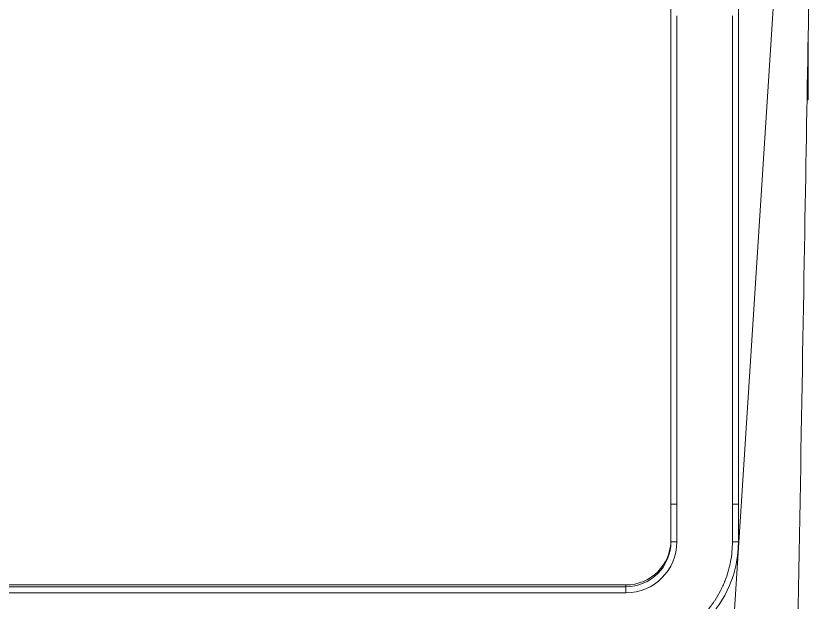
# Model space of a CAD drawing. Header units: millimetres. Extents: x 11618 to 13994, y -5897 to -2537.
# Drawn here: x 12482.2 to 12588.3, y -2890.6 to -2812.5 of the extents above; entities that cross this region are included whole.
import ezdxf

# ---------------------------------------------------------------- set-up
doc = ezdxf.new("R2010")
doc.units = ezdxf.units.MM

msp = doc.modelspace()

# ---------------------------------------------------------------- linework, layer by layer
at = {"linetype": 'Continuous', "lineweight": 13, "extrusion": (-1.22465e-16, -1, 0)}
for p, q in [((12577.33, -2902.19), (12584.83, -2785.37)), ((12587.67, -2823.66), (12587.83, -2823.66)), ((12570.32, -2882.56), (12570.32, -2877.56)), ((12563.52, -2888.54), (12563.52, -2888.31)), ((12420.22, -2889.36), (12563.52, -2889.36)), ((12420.38, -2888.54), (12563.52, -2888.54)), ((12563.52, -2889.36), (12563.52, -2888.54))]:
    msp.add_line(p, q, dxfattribs=at)
at = {"linetype": 'Continuous', "lineweight": 18, "extrusion": (-1.22465e-16, -1, 0)}
for p, q in [((12587.83, -2815.67), (12587.81, -2815.67)), ((12587.83, -2815.67), (12587.83, -2823.66)), ((12587.67, -2823.67), (12587.83, -2823.67)), ((12587.83, -2823.67), (12587.83, -2823.66)), ((12569.52, -2882.54), (12569.52, -2877.54)), ((12578.52, -2882.54), (12578.52, -2877.54)), ((12563.52, -2888.31), (12420.43, -2888.31))]:
    msp.add_line(p, q, dxfattribs=at)
at = {"linetype": 'Continuous', "lineweight": 18}
for centre, major_axis, start_param, end_param in [((12563.52, -2882.31), (6, 0), 4.712389, 6.283185), ((12563.52, -2882.54), (-6, 0), 1.570796, 3.141593), ((12563.52, -2882.54), (15, 0), 4.712389, 6.283185)]:
    msp.add_ellipse(centre, major_axis=major_axis, ratio=0.999848, start_param=start_param, end_param=end_param, dxfattribs=at)
at = {"linetype": 'Continuous', "lineweight": 13}
for centre, major_axis, ratio, start_param, end_param in [((12563.52, -2882.56), (6.8, 0), 0.999848, 4.712389, 6.283185), ((12570.32, -2882.54), (-0.8, 0), 0.017452, 0, 1.570796), ((12577.72, -2882.54), (0.8, 0), 0.017452, 4.712389, 6.283185)]:
    msp.add_ellipse(centre, major_axis=major_axis, ratio=ratio, start_param=start_param, end_param=end_param, dxfattribs=at)
at = {"linetype": 'Continuous', "lineweight": 18}
for points, knots in [([(12586.33, -2900.96), (12586.79, -2874.39), (12587.19, -2851.46), (12587.69, -2822.55), (12587.85, -2813.83), (12588.05, -2802.12), (12588.11, -2798.43), (12588.19, -2794.12), (12588.2, -2793.28), (12588.23, -2792.03), (12588.23, -2791.61), (12588.25, -2790.79), (12588.25, -2790.38), (12588.27, -2789.56), (12588.28, -2789.16), (12588.29, -2788.37), (12588.3, -2787.98), (12588.32, -2786.83), (12588.33, -2786.09), (12588.34, -2785.37)], [0, 0, 0, 0, 0.5, 0.5, 0.75, 0.75, 0.875, 0.875, 0.90625, 0.90625, 0.921875, 0.921875, 0.9375, 0.9375, 0.953125, 0.953125, 0.96875, 0.96875, 1, 1, 1, 1]), ([(12569.52, -2877.54), (12569.52, -2870.25), (12569.52, -2859.3), (12569.52, -2846.53), (12569.52, -2840.14), (12569.52, -2836.95), (12569.52, -2835.35), (12569.52, -2834.55), (12569.52, -2834.15), (12569.52, -2833.95), (12569.52, -2833.85), (12569.52, -2833.8), (12569.52, -2833.78), (12569.52, -2833.77), (12569.52, -2833.76), (12569.52, -2833.76), (12569.52, -2833.75), (12569.52, -2833.17), (12569.52, -2831.37), (12569.52, -2827.63), (12569.52, -2825.35), (12569.52, -2824.11), (12569.52, -2823.47), (12569.52, -2823.14), (12569.52, -2822.97), (12569.52, -2822.89), (12569.52, -2822.85), (12569.52, -2822.83), (12569.52, -2822.82), (12569.52, -2822.81), (12569.52, -2822.81), (12569.52, -2822.81), (12569.52, -2822.48), (12569.52, -2821.56), (12569.52, -2819.7), (12569.52, -2818.58), (12569.52, -2817.97), (12569.52, -2817.66), (12569.52, -2817.49), (12569.52, -2817.41), (12569.52, -2817.37), (12569.52, -2817.35), (12569.52, -2817.34), (12569.52, -2817.34), (12569.52, -2817.33), (12569.52, -2816.88), (12569.52, -2816.19), (12569.52, -2815.39), (12569.52, -2814.99), (12569.52, -2814.79), (12569.52, -2814.69), (12569.52, -2814.65), (12569.52, -2814.62), (12569.52, -2814.61), (12569.52, -2814.39), (12569.52, -2814.07), (12569.52, -2813.66), (12569.52, -2813.44), (12569.52, -2813.35), (12569.52, -2813.29), (12569.52, -2813.26), (12569.52, -2813.11), (12569.52, -2812.93), (12569.52, -2812.77), (12569.52, -2812.7), (12569.52, -2812.69), (12569.52, -2812.65), (12569.52, -2812.6), (12569.52, -2812.42), (12569.52, -2812.21), (12569.52, -2812.02), (12569.52, -2811.94), (12569.52, -2811.9), (12569.52, -2811.88), (12569.52, -2811.87), (12569.52, -2811.87), (12569.52, -2811.41), (12569.52, -2810.73), (12569.52, -2810.06), (12569.52, -2809.62), (12569.52, -2809.39), (12569.52, -2808.73), (12569.52, -2808.08), (12569.52, -2807.44), (12569.52, -2807.01), (12569.52, -2806.8), (12569.52, -2806.18), (12569.52, -2805.57), (12569.52, -2804.98), (12569.52, -2804.6), (12569.52, -2804.41), (12569.52, -2803.85), (12569.52, -2803.48), (12569.52, -2802.79), (12569.52, -2802.45), (12569.52, -2801.82), (12569.52, -2801.52), (12569.52, -2800.95), (12569.52, -2800.68), (12569.52, -2800.17), (12569.52, -2799.94), (12569.52, -2799.51), (12569.52, -2799.31), (12569.52, -2798.96), (12569.52, -2798.8), (12569.52, -2798.63), (12569.52, -2798.59), (12569.52, -2798.56)], [0, 0, 0, 0, 0.261054, 0.391581, 0.456845, 0.489476, 0.505792, 0.51395, 0.518029, 0.520069, 0.521088, 0.521598, 0.521853, 0.521981, 0.522044, 0.522044, 0.522108, 0.522108, 0.587372, 0.620003, 0.636319, 0.644477, 0.648556, 0.650596, 0.651615, 0.652125, 0.65238, 0.652508, 0.652571, 0.652603, 0.652603, 0.652635, 0.652635, 0.685267, 0.701583, 0.709741, 0.71382, 0.715859, 0.716879, 0.717389, 0.717644, 0.717771, 0.717835, 0.717835, 0.717899, 0.717899, 0.734214, 0.742372, 0.746451, 0.748491, 0.749511, 0.75002, 0.75002, 0.75053, 0.75053, 0.758688, 0.762767, 0.764807, 0.765826, 0.765826, 0.766846, 0.766846, 0.770925, 0.772965, 0.772965, 0.773474, 0.773474, 0.773984, 0.775004, 0.779083, 0.781123, 0.782142, 0.782652, 0.782907, 0.782907, 0.783162, 0.783162, 0.799478, 0.807636, 0.807636, 0.815794, 0.815794, 0.83211, 0.840268, 0.840268, 0.848426, 0.848426, 0.864741, 0.872899, 0.872899, 0.881057, 0.881057, 0.897373, 0.897373, 0.913689, 0.913689, 0.930005, 0.930005, 0.946321, 0.946321, 0.962637, 0.962637, 0.978953, 0.978953, 0.995268, 0.995268, 1, 1, 1, 1]), ([(12578.52, -2798.56), (12578.52, -2798.72), (12578.52, -2798.91), (12578.52, -2799.31), (12578.52, -2799.61), (12578.52, -2799.94), (12578.52, -2800.18), (12578.52, -2800.3), (12578.52, -2800.93), (12578.52, -2801.5), (12578.52, -2802.45), (12578.52, -2802.95), (12578.52, -2803.49), (12578.52, -2803.85), (12578.52, -2804.03), (12578.52, -2804.59), (12578.52, -2804.98), (12578.52, -2805.77), (12578.52, -2806.17), (12578.52, -2807.43), (12578.52, -2808.29), (12578.52, -2809.62), (12578.52, -2810.28), (12578.52, -2811.07), (12578.52, -2811.46), (12578.52, -2811.66), (12578.52, -2811.76), (12578.52, -2811.8), (12578.52, -2811.83), (12578.52, -2811.85), (12578.52, -2811.96), (12578.52, -2812.11), (12578.52, -2812.32), (12578.52, -2812.43), (12578.52, -2812.49), (12578.52, -2812.51), (12578.52, -2812.53), (12578.52, -2812.53), (12578.52, -2812.54), (12578.52, -2812.63), (12578.52, -2812.78), (12578.52, -2812.99), (12578.52, -2813.1), (12578.52, -2813.16), (12578.52, -2813.2), (12578.52, -2813.21), (12578.52, -2813.22), (12578.52, -2813.22), (12578.52, -2813.59), (12578.52, -2814.04), (12578.52, -2814.38), (12578.52, -2814.5), (12578.52, -2814.55), (12578.52, -2814.57), (12578.52, -2814.58), (12578.52, -2814.59), (12578.52, -2814.59), (12578.52, -2814.59), (12578.52, -2815.51), (12578.52, -2816.42), (12578.52, -2819.16), (12578.52, -2820.98), (12578.52, -2824.63), (12578.52, -2826.45), (12578.52, -2829.19), (12578.52, -2830.56), (12578.52, -2832.16), (12578.52, -2832.95), (12578.52, -2833.35), (12578.52, -2833.55), (12578.52, -2833.65), (12578.52, -2833.7), (12578.52, -2833.73), (12578.52, -2833.74), (12578.52, -2833.75), (12578.52, -2833.75), (12578.52, -2833.75), (12578.52, -2833.77), (12578.52, -2834.47), (12578.52, -2836.46), (12578.52, -2837.74), (12578.52, -2838.46), (12578.52, -2838.84), (12578.52, -2839.03), (12578.52, -2839.13), (12578.52, -2839.17), (12578.52, -2839.2), (12578.52, -2839.21), (12578.52, -2840.85), (12578.52, -2842.74), (12578.52, -2844.03), (12578.52, -2844.44), (12578.52, -2844.59), (12578.52, -2844.65), (12578.52, -2844.68), (12578.52, -2844.69), (12578.52, -2844.7), (12578.52, -2844.7), (12578.52, -2844.7), (12578.52, -2844.7), (12578.52, -2844.7), (12578.52, -2846.57), (12578.52, -2849.34), (12578.52, -2852.51), (12578.52, -2854.09), (12578.52, -2854.87), (12578.52, -2855.26), (12578.52, -2855.45), (12578.52, -2855.55), (12578.52, -2855.6), (12578.52, -2855.62), (12578.52, -2855.64), (12578.52, -2855.64), (12578.52, -2855.65), (12578.52, -2855.65), (12578.52, -2869.09), (12578.52, -2876.39), (12578.52, -2877.54)], [0, 0, 0, 0, 0.021047, 0.021047, 0.037363, 0.045521, 0.045521, 0.053679, 0.053679, 0.086311, 0.086311, 0.102627, 0.110785, 0.110785, 0.118943, 0.118943, 0.135259, 0.135259, 0.151574, 0.151574, 0.184206, 0.184206, 0.200522, 0.20868, 0.212759, 0.214799, 0.215818, 0.216328, 0.216328, 0.216838, 0.216838, 0.220917, 0.222956, 0.223976, 0.224486, 0.224741, 0.224868, 0.224868, 0.224996, 0.224996, 0.229075, 0.231114, 0.232134, 0.232644, 0.232899, 0.233026, 0.233026, 0.233154, 0.233154, 0.241312, 0.245391, 0.24743, 0.24845, 0.24896, 0.249215, 0.249342, 0.249342, 0.24947, 0.24947, 0.282101, 0.282101, 0.347365, 0.347365, 0.412628, 0.412628, 0.44526, 0.461576, 0.469734, 0.473813, 0.475853, 0.476872, 0.477382, 0.477637, 0.477765, 0.477828, 0.477828, 0.477892, 0.477892, 0.510524, 0.52684, 0.534998, 0.539077, 0.541116, 0.542136, 0.542646, 0.542901, 0.542901, 0.543155, 0.543155, 0.575787, 0.592103, 0.600261, 0.60434, 0.60638, 0.607399, 0.607909, 0.608164, 0.608292, 0.608355, 0.608355, 0.608419, 0.608419, 0.673682, 0.706314, 0.72263, 0.730788, 0.734867, 0.736907, 0.737926, 0.738436, 0.738691, 0.738819, 0.738882, 0.738882, 0.738946, 0.738946, 1, 1, 1, 1])]:
    msp.add_open_spline(points, degree=3, knots=knots, dxfattribs=at)
at = {"linetype": 'Continuous', "lineweight": 13}
for points, knots in [([(12570.32, -2877.56), (12570.32, -2868.4), (12570.32, -2854.66), (12570.32, -2838.63), (12570.32, -2829.47), (12570.32, -2823.75), (12570.32, -2819.17), (12570.32, -2816.59), (12570.32, -2814.88), (12570.32, -2814.16), (12570.32, -2813.59), (12570.32, -2813.17), (12570.32, -2812.8), (12570.32, -2812.56), (12570.32, -2812.48)], [0, 0, 0, 0, 0.422208, 0.633312, 0.738864, 0.844416, 0.897192, 0.949968, 0.963162, 0.976356, 0.982953, 0.98955, 0.996147, 1, 1, 1, 1]), ([(12577.72, -2812.48), (12577.72, -2812.56), (12577.72, -2812.8), (12577.72, -2813.31), (12577.72, -2814.02), (12577.72, -2814.88), (12577.72, -2816.59), (12577.72, -2819.17), (12577.72, -2826.04), (12577.72, -2836.34), (12577.72, -2854.66), (12577.72, -2868.4), (12577.72, -2877.56)], [0, 0, 0, 0, 0.003853, 0.01045, 0.023644, 0.036838, 0.050032, 0.102808, 0.155584, 0.366688, 0.577792, 1, 1, 1, 1]), ([(12570.32, -2877.56), (12570.27, -2877.56), (12570.21, -2877.56), (12570.11, -2877.56), (12570.06, -2877.56), (12569.96, -2877.56), (12569.92, -2877.56), (12569.83, -2877.56), (12569.79, -2877.55), (12569.72, -2877.55), (12569.68, -2877.55), (12569.62, -2877.55), (12569.6, -2877.55), (12569.56, -2877.55), (12569.54, -2877.55), (12569.52, -2877.55), (12569.52, -2877.54), (12569.52, -2877.54)], [0, 0, 0, 0, 0.125, 0.125, 0.25, 0.25, 0.375, 0.375, 0.5, 0.5, 0.625, 0.625, 0.75, 0.75, 0.875, 0.875, 1, 1, 1, 1]), ([(12577.72, -2877.56), (12577.81, -2877.56), (12578.02, -2877.56), (12578.3, -2877.55), (12578.49, -2877.55), (12578.52, -2877.55), (12578.52, -2877.54)], [0, 0, 0, 0, 0.251186, 0.502371, 0.753557, 1, 1, 1, 1]), ([(12563.52, -2896.76), (12563.95, -2896.76), (12564.6, -2896.73), (12565.35, -2896.64), (12565.73, -2896.58), (12565.92, -2896.55), (12566, -2896.54), (12566.05, -2896.53), (12566.07, -2896.52), (12566.56, -2896.43), (12567.22, -2896.28), (12567.99, -2896.04), (12568.37, -2895.9), (12568.56, -2895.83), (12568.64, -2895.8), (12568.69, -2895.78), (12568.72, -2895.77), (12569.19, -2895.58), (12569.84, -2895.28), (12570.58, -2894.88), (12570.93, -2894.67), (12571.09, -2894.57), (12571.19, -2894.51), (12571.24, -2894.47), (12572.11, -2893.9), (12572.87, -2893.29), (12573.91, -2892.25), (12574.4, -2891.71), (12574.92, -2891.03), (12575.16, -2890.68), (12575.27, -2890.53), (12575.34, -2890.43), (12575.37, -2890.38), (12575.67, -2889.92), (12576.03, -2889.31), (12576.39, -2888.55), (12576.56, -2888.17), (12576.64, -2887.98), (12576.68, -2887.89), (12576.7, -2887.84), (12576.71, -2887.81), (12576.89, -2887.36), (12577.11, -2886.7), (12577.32, -2885.93), (12577.4, -2885.54), (12577.44, -2885.34), (12577.46, -2885.25), (12577.47, -2885.2), (12577.48, -2885.17), (12577.64, -2884.29), (12577.72, -2883.43), (12577.72, -2882.56)], [0, 0, 0, 0, 0.0625, 0.09375, 0.109375, 0.117187, 0.121094, 0.121094, 0.125, 0.125, 0.1875, 0.21875, 0.234375, 0.242187, 0.246094, 0.246094, 0.25, 0.25, 0.3125, 0.34375, 0.359375, 0.367187, 0.367187, 0.375, 0.375, 0.5, 0.5, 0.5625, 0.59375, 0.609375, 0.617187, 0.617187, 0.625, 0.625, 0.6875, 0.71875, 0.734375, 0.742188, 0.746094, 0.746094, 0.75, 0.75, 0.8125, 0.84375, 0.859375, 0.867188, 0.871094, 0.871094, 0.875, 0.875, 1, 1, 1, 1])]:
    msp.add_open_spline(points, degree=3, knots=knots, dxfattribs=at)
msp.add_open_spline([(12577.72, -2877.56), (12577.72, -2879.22), (12577.72, -2880.89), (12577.72, -2882.56)], degree=3, dxfattribs=at)

doc.saveas('drawing.dxf')
